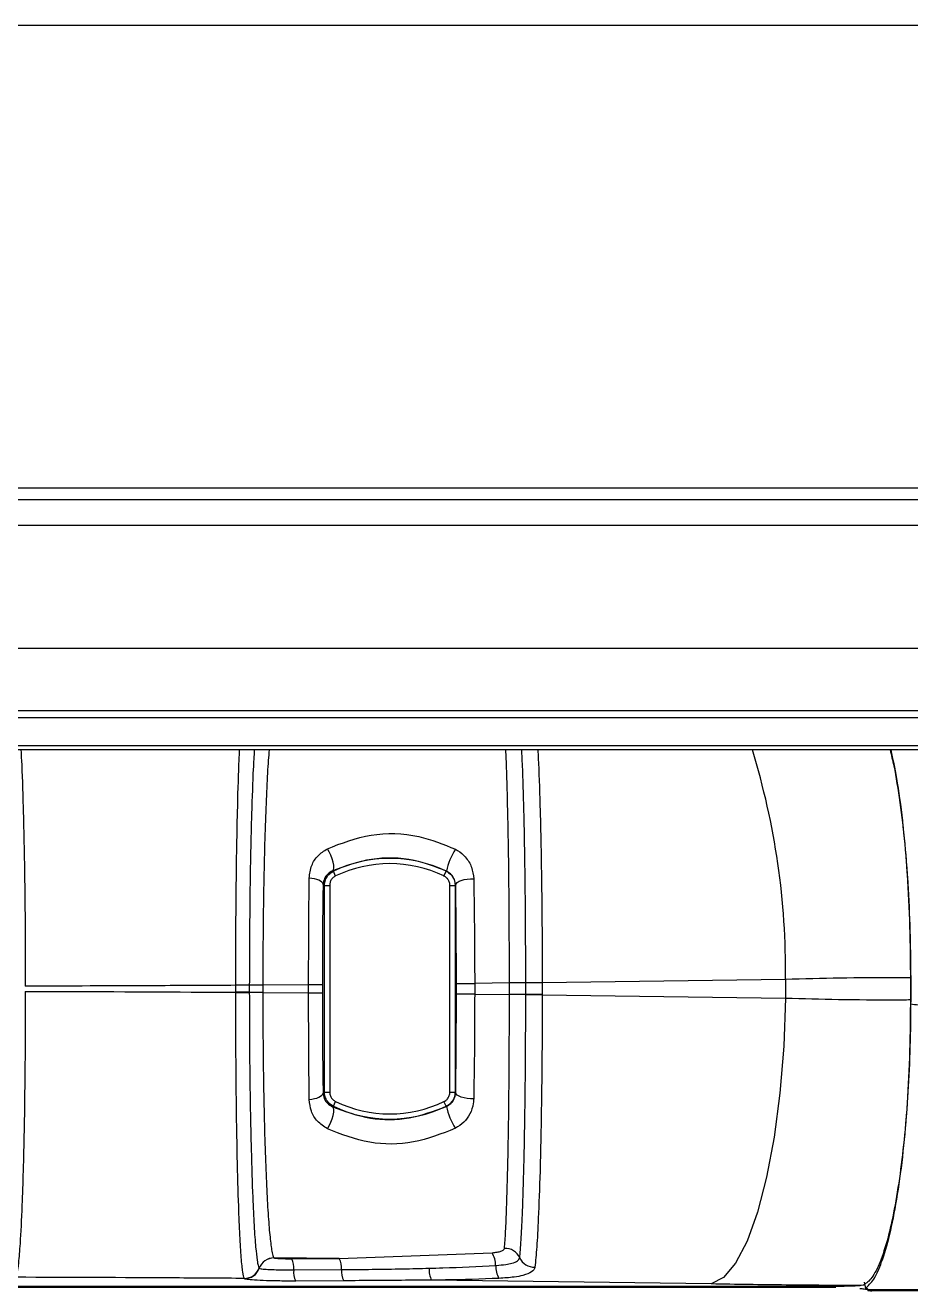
# Model space of a CAD drawing. Header units: millimetres. Extents: x 12 to 854, y 4 to 555.
# Drawn here: x 203.62 to 218.01, y 369.16 to 389.74 of the extents above; entities that cross this region are included whole.
import ezdxf

# ---------------------------------------------------------------- set-up
doc = ezdxf.new("R2010")
doc.units = ezdxf.units.MM

msp = doc.modelspace()

# ---------------------------------------------------------------- linework, layer by layer
at = {"color": 7, "linetype": 'Continuous', "lineweight": 25}
for p, q in [((155.863, 389.743), (246.287, 389.743)), ((245.525, 382.212), (156.625, 382.212)), ((202.387, 382.029), (222.199, 382.029)), ((222.199, 381.606), (202.387, 381.606)), ((201.752, 379.61), (222.833, 379.61)), ((245.228, 378.595), (156.921, 378.595)), ((241.573, 378.481), (160.576, 378.481)), ((225.137, 377.956), (177.012, 377.956)), ((182.025, 378.031), (220.125, 378.031)), ((208.661, 375.906), (208.624, 375.983)), ((210.422, 375.906), (210.458, 375.983)), ((210.458, 375.983), (210.462, 375.985)), ((208.48, 372.39), (208.48, 375.754)), ((208.48, 375.754), (208.565, 375.754)), ((208.565, 375.754), (208.565, 372.39)), ((210.518, 375.754), (210.602, 375.754)), ((210.518, 372.39), (210.518, 375.754)), ((210.602, 375.754), (210.602, 372.39)), ((211.751, 374.166), (211.751, 374.171)), ((215.973, 374.224), (212.019, 374.171)), ((212.019, 374.171), (212.019, 374.166)), ((215.973, 374.224), (215.973, 373.92)), ((218.008, 373.825), (218.008, 374.319)), ((218.008, 374.249), (218.008, 373.895)), ((207.037, 374.128), (207.037, 374.132)), ((207.037, 374.015), (207.037, 374.128)), ((207.258, 374.128), (207.037, 374.128)), ((207.037, 374.012), (207.037, 374.015)), ((207.258, 374.015), (207.037, 374.015)), ((207.477, 374.131), (207.258, 374.131)), ((207.258, 374.131), (207.258, 374.128)), ((207.258, 374.128), (207.258, 374.015)), ((207.258, 374.015), (207.258, 374.012)), ((207.477, 374.012), (207.258, 374.012)), ((208.222, 374.137), (207.477, 374.131)), ((207.477, 374.131), (207.477, 374.012)), ((207.477, 374.012), (208.222, 374.007)), ((208.445, 374.137), (208.222, 374.137)), ((208.222, 374.007), (208.222, 374.137)), ((208.222, 374.007), (208.445, 374.007)), ((208.445, 374.137), (208.445, 374.007)), ((210.624, 374.16), (210.921, 374.16)), ((210.624, 373.983), (210.624, 374.16)), ((210.921, 373.983), (210.624, 373.983)), ((211.486, 374.166), (210.921, 374.16)), ((210.921, 374.16), (210.921, 373.983)), ((210.921, 373.983), (211.486, 373.977)), ((211.751, 374.166), (211.486, 374.166)), ((211.486, 373.977), (211.486, 374.166)), ((211.751, 373.977), (211.486, 373.977)), ((212.019, 374.166), (211.751, 374.166)), ((211.751, 373.977), (211.751, 374.166)), ((211.751, 373.972), (211.751, 373.977)), ((212.019, 373.977), (211.751, 373.977)), ((212.019, 374.166), (212.019, 373.977)), ((212.019, 373.977), (212.019, 373.972)), ((212.019, 373.972), (215.973, 373.92)), ((208.48, 372.39), (208.565, 372.39)), ((210.518, 372.39), (210.602, 372.39)), ((208.624, 372.161), (208.609, 372.153)), ((208.624, 372.161), (208.661, 372.237)), ((210.458, 372.161), (210.422, 372.237)), ((208.72, 369.686), (207.659, 369.695)), ((207.659, 369.695), (207.659, 369.694)), ((207.948, 369.681), (208.72, 369.686)), ((208.72, 369.686), (211.207, 369.779)), ((207.419, 369.526), (207.42, 369.525)), ((207.98, 369.5), (208.756, 369.504)), ((207.18, 369.356), (207.18, 369.357)), ((208.792, 369.323), (208.012, 369.318)), ((214.765, 369.27), (210.221, 369.333)), ((217.24, 369.252), (217.204, 369.245)), ((217.242, 369.251), (217.24, 369.252)), ((217.254, 369.299), (217.273, 369.199)), ((222.291, 369.161), (217.378, 369.161))]:
    msp.add_line(p, q, dxfattribs=at)
at = {"color": 7, "linetype": 'Continuous', "lineweight": 25, "flags": 128}
for points in [[(208.609, 375.991), (208.624, 376.009), (208.632, 376.039), (208.631, 376.081), (208.623, 376.131), (208.607, 376.186), (208.584, 376.243), (208.557, 376.298), (208.526, 376.349)], [(208.457, 375.768), (208.451, 375.787), (208.438, 375.804), (208.417, 375.821), (208.389, 375.836), (208.356, 375.848), (208.318, 375.859), (208.275, 375.866), (208.231, 375.87)], [(208.609, 375.991), (208.614, 375.988), (208.624, 375.983)], [(210.612, 375.76), (210.62, 375.781), (210.638, 375.801), (210.667, 375.82), (210.704, 375.835), (210.749, 375.848), (210.799, 375.856), (210.852, 375.86), (210.905, 375.86)], [(208.48, 375.754), (208.467, 375.762), (208.457, 375.768)], [(210.612, 375.76), (210.61, 375.759), (210.602, 375.754)], [(212.019, 374.171), (211.98, 374.171), (211.941, 374.171), (211.902, 374.171), (211.865, 374.171), (211.831, 374.171), (211.8, 374.171), (211.773, 374.171), (211.751, 374.171)], [(212.019, 373.972), (211.98, 373.972), (211.941, 373.972), (211.902, 373.972), (211.865, 373.972), (211.831, 373.972), (211.8, 373.972), (211.773, 373.972), (211.751, 373.972)], [(215.973, 373.92), (215.944, 373.137), (215.881, 372.376), (215.788, 371.659), (215.665, 371.007), (215.517, 370.437), (215.348, 369.967), (215.163, 369.61), (214.967, 369.375), (214.765, 369.27)], [(208.231, 372.273), (208.275, 372.277), (208.318, 372.285), (208.356, 372.295), (208.389, 372.308), (208.417, 372.323), (208.438, 372.339), (208.451, 372.357), (208.457, 372.375)], [(208.457, 372.375), (208.467, 372.381), (208.48, 372.39)], [(210.602, 372.39), (210.61, 372.385), (210.612, 372.384)], [(210.905, 372.284), (210.852, 372.283), (210.799, 372.287), (210.749, 372.296), (210.704, 372.308), (210.667, 372.324), (210.638, 372.342), (210.62, 372.362), (210.612, 372.384)], [(208.526, 371.794), (208.557, 371.845), (208.584, 371.901), (208.607, 371.958), (208.623, 372.013), (208.631, 372.063), (208.632, 372.104), (208.624, 372.135), (208.609, 372.153)], [(210.462, 372.159), (210.459, 372.161), (210.458, 372.161)]]:
    msp.add_lwpolyline(points, dxfattribs=at)
at = {"color": 8, "linetype": 'Continuous', "lineweight": 25}
msp.add_arc((203.812, 374.373), 12.162, 359.2964, 17.1346, dxfattribs=at)
at = {"color": 7, "linetype": 'Continuous', "lineweight": 25}
for centre, radius, start, end in [((211.502, 375.769), 1.062, 147.3851, 168.3101), ((209.541, 374.072), 2.12, 64.3588, 115.6412), ((209.541, 374.072), 2.035, 64.3588, 115.6412), ((207.048, 246.045), 128.087, 89.90577, 90.00466), ((207.048, 502.099), 128.087, 269.99534, 270.09423), ((209.541, 374.072), 2.12, 244.3588, 295.6412), ((209.541, 374.072), 2.035, 244.3588, 295.6412), ((211.502, 372.374), 1.062, 191.6899, 212.6149), ((211.417, 369.592), 0.258, 23.8551, 92.443), ((207.659, 369.441), 0.254, 90.0338, 160.4387), ((207.659, 369.44), 0.254, 90.0338, 160.4387), ((207.61, 369.528), 0.371, 355.6903, 24.5115), ((208.417, 369.532), 0.339, 355.3761, 27.0419), ((210.792, 369.557), 0.47, 1.879, 28.1903), ((211.888, 369.801), 0.257, 204.1188, 272.8978), ((207.177, 369.615), 0.254, 270.0639, 340.5255), ((207.18, 369.611), 0.254, 270.0395, 340.4387), ((207.18, 369.61), 0.254, 270.0395, 340.4387), ((208.349, 369.472), 0.371, 175.6896, 204.5101), ((209.094, 369.477), 0.339, 175.3754, 207.0404), ((210.51, 369.495), 0.331, 174.7007, 209.3944), ((211.665, 369.558), 0.403, 177.9094, 209.1797)]:
    msp.add_arc(centre, radius, start, end, dxfattribs=at)
at = {"color": 8, "linetype": 'Continuous', "lineweight": 25}
for points, knots in [([(203.544, 377.956), (203.548, 377.9), (203.562, 377.652), (203.579, 377.113), (203.597, 376.381), (203.608, 375.661), (203.616, 374.898), (203.616, 374.375), (203.617, 374.114)], [0, 0, 0, 0, 0.07007, 0.308568, 0.48151, 0.654453, 0.827226, 1, 1, 1, 1]), ([(207.037, 374.132), (207.037, 374.137), (207.037, 374.402), (207.039, 374.927), (207.044, 375.683), (207.054, 376.398), (207.07, 377.126), (207.085, 377.659), (207.098, 377.903), (207.1, 377.956)], [0, 0, 0, 0, 0.003834, 0.175967, 0.348102, 0.521058, 0.694022, 0.933426, 1, 1, 1, 1]), ([(207.581, 377.956), (207.576, 377.902), (207.561, 377.74), (207.54, 377.353), (207.518, 376.817), (207.5, 376.201), (207.487, 375.527), (207.48, 374.891), (207.477, 374.422), (207.477, 374.194), (207.477, 374.131)], [0, 0, 0, 0, 0.079114, 0.236048, 0.391884, 0.547711, 0.701731, 0.855746, 0.960505, 1, 1, 1, 1]), ([(211.486, 374.166), (211.485, 374.407), (211.485, 374.889), (211.48, 375.592), (211.473, 376.254), (211.462, 376.859), (211.449, 377.385), (211.437, 377.748), (211.429, 377.909), (211.427, 377.956)], [0, 0, 0, 0, 0.155525, 0.311054, 0.466585, 0.622124, 0.778567, 0.93502, 1, 1, 1, 1]), ([(211.751, 374.171), (211.751, 374.422), (211.75, 374.922), (211.744, 375.654), (211.735, 376.347), (211.72, 377.055), (211.703, 377.607), (211.69, 377.874), (211.685, 377.956)], [0, 0, 0, 0, 0.165534, 0.331072, 0.498292, 0.665521, 0.896734, 1, 1, 1, 1]), ([(211.947, 377.956), (211.95, 377.91), (211.963, 377.67), (211.981, 377.143), (211.999, 376.413), (212.01, 375.698), (212.017, 374.944), (212.018, 374.429), (212.019, 374.171)], [0, 0, 0, 0, 0.057913, 0.301142, 0.476828, 0.652506, 0.826255, 1, 1, 1, 1]), ([(207.387, 369.659), (207.389, 369.641), (207.399, 369.56), (207.409, 369.543), (207.416, 369.53)], [0, 0, 0, 0, 0.2223507, 1, 1, 1, 1])]:
    msp.add_open_spline(points, degree=3, knots=knots, dxfattribs=at)
at = {"color": 7, "linetype": 'Continuous', "lineweight": 25}
for points, knots in [([(207.339, 377.956), (207.333, 377.856), (207.316, 377.574), (207.296, 377.005), (207.278, 376.304), (207.266, 375.563), (207.259, 374.824), (207.259, 374.323), (207.258, 374.131)], [0, 0, 0, 0, 0.123876, 0.348938, 0.509021, 0.673657, 0.875244, 1, 1, 1, 1]), ([(217.673, 377.956), (217.694, 377.871), (217.753, 377.629), (217.834, 377.112), (217.914, 376.442), (217.97, 375.7), (218.002, 374.962), (218.006, 374.472), (218.008, 374.249)], [0, 0, 0, 0, 0.102195, 0.28964, 0.477055, 0.661463, 0.845832, 1, 1, 1, 1]), ([(218.008, 374.319), (218.005, 374.611), (217.999, 375.197), (217.953, 376.041), (217.882, 376.82), (217.793, 377.474), (217.722, 377.808), (217.69, 377.956)], [0, 0, 0, 0, 0.207562, 0.416357, 0.623673, 0.8325, 1, 1, 1, 1]), ([(208.526, 376.349), (208.756, 376.439), (209.218, 376.619), (209.977, 376.599), (210.413, 376.421), (210.608, 376.342)], [0, 0, 0, 0, 0.3567134, 0.7132066, 1, 1, 1, 1]), ([(208.231, 375.87), (208.24, 375.941), (208.257, 376.076), (208.364, 376.244), (208.472, 376.314), (208.526, 376.349)], [0, 0, 0, 0, 0.361108, 0.683015, 1, 1, 1, 1]), ([(210.608, 376.342), (210.619, 376.336), (210.681, 376.303), (210.784, 376.212), (210.883, 376.051), (210.898, 375.924), (210.905, 375.86)], [0, 0, 0, 0, 0.0640655, 0.3364835, 0.6669161, 1, 1, 1, 1]), ([(210.462, 375.985), (210.289, 376.051), (209.899, 376.202), (209.226, 376.216), (208.815, 376.066), (208.609, 375.991)], [0, 0, 0, 0, 0.284345, 0.641443, 1, 1, 1, 1]), ([(208.222, 374.137), (208.222, 374.373), (208.223, 374.854), (208.227, 375.434), (208.23, 375.765), (208.231, 375.87)], [0, 0, 0, 0, 0.3981172, 0.8077808, 1, 1, 1, 1]), ([(208.609, 375.991), (208.582, 375.974), (208.526, 375.941), (208.473, 375.866), (208.462, 375.802), (208.457, 375.768)], [0, 0, 0, 0, 0.317984, 0.645839, 1, 1, 1, 1]), ([(208.48, 375.754), (208.483, 375.782), (208.488, 375.839), (208.532, 375.915), (208.582, 375.961), (208.616, 375.978), (208.624, 375.983)], [0, 0, 0, 0, 0.300217, 0.600458, 0.900612, 1, 1, 1, 1]), ([(208.661, 375.906), (208.655, 375.903), (208.633, 375.892), (208.599, 375.861), (208.57, 375.811), (208.567, 375.773), (208.565, 375.754)], [0, 0, 0, 0, 0.099395, 0.399547, 0.699775, 1, 1, 1, 1]), ([(210.518, 375.754), (210.518, 375.76), (210.517, 375.785), (210.504, 375.828), (210.471, 375.876), (210.438, 375.896), (210.422, 375.906)], [0, 0, 0, 0, 0.0993951, 0.3995468, 0.6997754, 1, 1, 1, 1]), ([(210.458, 375.983), (210.483, 375.968), (210.532, 375.938), (210.581, 375.866), (210.601, 375.801), (210.602, 375.763), (210.602, 375.754)], [0, 0, 0, 0, 0.300217, 0.600458, 0.900612, 1, 1, 1, 1]), ([(210.612, 375.76), (210.608, 375.79), (210.6, 375.848), (210.552, 375.922), (210.5, 375.966), (210.468, 375.982), (210.462, 375.985)], [0, 0, 0, 0, 0.34448, 0.67838, 0.940327, 1, 1, 1, 1]), ([(210.905, 375.86), (210.909, 375.637), (210.916, 375.185), (210.92, 374.605), (210.921, 374.26), (210.921, 374.16)], [0, 0, 0, 0, 0.407836, 0.827461, 1, 1, 1, 1]), ([(208.457, 375.768), (208.455, 375.669), (208.451, 375.364), (208.446, 374.818), (208.445, 374.366), (208.445, 374.137)], [0, 0, 0, 0, 0.192244, 0.590344, 1, 1, 1, 1]), ([(210.624, 374.16), (210.624, 374.255), (210.623, 374.572), (210.621, 375.119), (210.615, 375.544), (210.612, 375.76)], [0, 0, 0, 0, 0.172526, 0.580349, 1, 1, 1, 1]), ([(218.008, 374.249), (217.919, 374.249), (217.539, 374.251), (216.85, 374.247), (216.268, 374.232), (215.973, 374.224)], [0, 0, 0, 0, 0.131166, 0.559334, 1, 1, 1, 1]), ([(203.617, 374.03), (203.617, 374.026), (203.617, 373.761), (203.615, 373.233), (203.608, 372.47), (203.597, 371.753), (203.581, 371.101), (203.56, 370.461), (203.534, 369.95), (203.505, 369.599), (203.482, 369.429), (203.467, 369.393), (203.461, 369.38)], [0, 0, 0, 0, 0.001576, 0.11271, 0.223844, 0.334978, 0.446112, 0.55568, 0.708945, 0.820092, 0.931238, 1, 1, 1, 1]), ([(207.037, 374.128), (206.601, 374.126), (205.463, 374.119), (204.321, 374.116), (203.617, 374.114)], [0, 0, 0, 0, 0.383273, 1, 1, 1, 1]), ([(203.617, 374.03), (204.577, 374.027), (205.719, 374.023), (206.856, 374.016), (207.037, 374.015)], [0, 0, 0, 0, 0.840993, 1, 1, 1, 1]), ([(207.177, 369.361), (207.168, 369.387), (207.151, 369.441), (207.127, 369.684), (207.105, 370.044), (207.082, 370.577), (207.064, 371.243), (207.05, 372.007), (207.04, 372.896), (207.038, 373.585), (207.037, 374.012)], [0, 0, 0, 0, 0.111358, 0.222714, 0.334876, 0.447032, 0.59946, 0.709772, 0.82008, 1, 1, 1, 1]), ([(207.258, 374.012), (207.259, 373.604), (207.261, 372.948), (207.273, 372.096), (207.289, 371.363), (207.31, 370.721), (207.335, 370.207), (207.36, 369.848), (207.378, 369.721), (207.387, 369.659)], [0, 0, 0, 0, 0.202995, 0.325801, 0.452133, 0.624497, 0.749764, 0.878648, 1, 1, 1, 1]), ([(207.477, 374.012), (207.478, 373.771), (207.479, 373.289), (207.487, 372.587), (207.5, 371.925), (207.518, 371.321), (207.54, 370.793), (207.565, 370.351), (207.594, 370.013), (207.621, 369.808), (207.643, 369.72), (207.655, 369.701), (207.659, 369.695)], [0, 0, 0, 0, 0.109487, 0.218977, 0.328469, 0.437965, 0.548058, 0.658157, 0.76947, 0.880788, 0.959819, 1, 1, 1, 1]), ([(208.231, 372.273), (208.229, 372.494), (208.225, 372.943), (208.222, 373.535), (208.222, 373.893), (208.222, 374.007)], [0, 0, 0, 0, 0.398121, 0.807737, 1, 1, 1, 1]), ([(208.445, 374.007), (208.445, 373.899), (208.445, 373.569), (208.448, 373.012), (208.454, 372.59), (208.457, 372.375)], [0, 0, 0, 0, 0.192245, 0.590349, 1, 1, 1, 1]), ([(210.612, 372.384), (210.613, 372.471), (210.618, 372.766), (210.623, 373.3), (210.623, 373.753), (210.624, 373.983)], [0, 0, 0, 0, 0.1725247, 0.5803459, 1, 1, 1, 1]), ([(210.921, 373.983), (210.92, 373.746), (210.919, 373.264), (210.912, 372.696), (210.907, 372.377), (210.905, 372.284)], [0, 0, 0, 0, 0.4078324, 0.8274933, 1, 1, 1, 1]), ([(211.406, 369.849), (211.412, 369.934), (211.424, 370.103), (211.441, 370.498), (211.455, 370.987), (211.468, 371.563), (211.477, 372.208), (211.482, 372.829), (211.485, 373.424), (211.485, 373.784), (211.486, 373.977)], [0, 0, 0, 0, 0.134339, 0.26867, 0.403002, 0.537325, 0.670509, 0.803687, 0.894693, 1, 1, 1, 1]), ([(211.653, 369.696), (211.654, 369.705), (211.662, 369.793), (211.678, 370.013), (211.701, 370.487), (211.72, 371.098), (211.735, 371.812), (211.744, 372.502), (211.75, 373.229), (211.751, 373.725), (211.751, 373.972)], [0, 0, 0, 0, 0.014919, 0.150985, 0.287043, 0.471626, 0.605108, 0.738584, 0.869293, 1, 1, 1, 1]), ([(212.019, 373.972), (212.018, 373.718), (212.017, 373.208), (212.01, 372.458), (211.999, 371.747), (211.982, 371.008), (211.958, 370.366), (211.93, 369.849), (211.911, 369.646), (211.901, 369.544)], [0, 0, 0, 0, 0.130475, 0.260954, 0.394316, 0.527684, 0.712353, 0.856172, 1, 1, 1, 1]), ([(215.973, 373.92), (216.26, 373.912), (216.841, 373.897), (217.531, 373.892), (217.919, 373.894), (218.008, 373.895)], [0, 0, 0, 0, 0.428171, 0.868834, 1, 1, 1, 1]), ([(218.008, 373.895), (218.006, 373.64), (218.001, 373.129), (217.966, 372.387), (217.911, 371.688), (217.837, 371.044), (217.744, 370.475), (217.635, 369.989), (217.512, 369.613), (217.379, 369.349), (217.287, 369.284), (217.242, 369.251)], [0, 0, 0, 0, 0.108722, 0.217458, 0.326035, 0.434632, 0.546143, 0.657662, 0.772598, 0.887532, 1, 1, 1, 1]), ([(217.273, 369.199), (217.318, 369.241), (217.409, 369.324), (217.542, 369.622), (217.67, 370.052), (217.786, 370.632), (217.882, 371.32), (217.953, 372.102), (217.999, 372.945), (218.005, 373.532), (218.008, 373.825)], [0, 0, 0, 0, 0.115379, 0.231242, 0.359426, 0.487431, 0.615886, 0.743477, 0.872104, 1, 1, 1, 1]), ([(218.008, 373.825), (218.092, 373.816), (218.266, 373.797), (218.616, 373.636), (219.015, 373.3), (219.285, 372.974), (219.426, 372.805)], [0, 0, 0, 0, 0.1385954, 0.2872363, 0.6295287, 1, 1, 1, 1]), ([(208.457, 372.375), (208.461, 372.344), (208.471, 372.282), (208.522, 372.205), (208.58, 372.17), (208.609, 372.153)], [0, 0, 0, 0, 0.325409, 0.658811, 1, 1, 1, 1]), ([(208.624, 372.161), (208.599, 372.176), (208.55, 372.206), (208.501, 372.278), (208.482, 372.343), (208.48, 372.38), (208.48, 372.39)], [0, 0, 0, 0, 0.300217, 0.600458, 0.900612, 1, 1, 1, 1]), ([(208.565, 372.39), (208.565, 372.384), (208.566, 372.358), (208.579, 372.315), (208.612, 372.267), (208.644, 372.247), (208.661, 372.237)], [0, 0, 0, 0, 0.099395, 0.399547, 0.699775, 1, 1, 1, 1]), ([(210.422, 372.237), (210.427, 372.24), (210.45, 372.252), (210.483, 372.282), (210.512, 372.333), (210.516, 372.371), (210.518, 372.39)], [0, 0, 0, 0, 0.099395, 0.399547, 0.699775, 1, 1, 1, 1]), ([(210.602, 372.39), (210.6, 372.361), (210.594, 372.304), (210.55, 372.228), (210.5, 372.183), (210.467, 372.165), (210.458, 372.161)], [0, 0, 0, 0, 0.300217, 0.600458, 0.900612, 1, 1, 1, 1]), ([(210.462, 372.159), (210.487, 372.174), (210.537, 372.204), (210.585, 372.27), (210.608, 372.332), (210.611, 372.371), (210.612, 372.384)], [0, 0, 0, 0, 0.262583, 0.542941, 0.859163, 1, 1, 1, 1]), ([(208.526, 371.794), (208.469, 371.832), (208.356, 371.906), (208.255, 372.078), (208.239, 372.208), (208.231, 372.273)], [0, 0, 0, 0, 0.339645, 0.667371, 1, 1, 1, 1]), ([(208.609, 372.153), (208.809, 372.079), (209.196, 371.937), (209.863, 371.935), (210.263, 372.085), (210.462, 372.159)], [0, 0, 0, 0, 0.348305, 0.674783, 1, 1, 1, 1]), ([(210.905, 372.284), (210.904, 372.258), (210.898, 372.173), (210.852, 372.038), (210.754, 371.894), (210.656, 371.833), (210.608, 371.802)], [0, 0, 0, 0, 0.135954, 0.443123, 0.723591, 1, 1, 1, 1]), ([(210.608, 371.802), (210.384, 371.713), (209.937, 371.536), (209.184, 371.536), (208.749, 371.707), (208.526, 371.794)], [0, 0, 0, 0, 0.327756, 0.653482, 1, 1, 1, 1]), ([(211.207, 369.779), (211.234, 369.782), (211.287, 369.787), (211.351, 369.804), (211.396, 369.824), (211.403, 369.841), (211.406, 369.849)], [0, 0, 0, 0, 0.251308, 0.497836, 0.745623, 1, 1, 1, 1]), ([(207.659, 369.694), (207.663, 369.693), (207.671, 369.69), (207.717, 369.686), (207.784, 369.683), (207.864, 369.681), (207.92, 369.681), (207.948, 369.681)], [0, 0, 0, 0, 0.202072, 0.404151, 0.606106, 0.807799, 1, 1, 1, 1]), ([(211.262, 369.573), (211.266, 369.573), (211.324, 369.576), (211.42, 369.585), (211.54, 369.609), (211.63, 369.644), (211.645, 369.679), (211.653, 369.696)], [0, 0, 0, 0, 0.018051, 0.274477, 0.465502, 0.734502, 1, 1, 1, 1]), ([(207.416, 369.53), (207.417, 369.529), (207.418, 369.527), (207.419, 369.526), (207.419, 369.526)], [0, 0, 0, 0, 0.847648, 1, 1, 1, 1]), ([(207.42, 369.525), (207.426, 369.523), (207.439, 369.517), (207.524, 369.509), (207.651, 369.503), (207.8, 369.5), (207.909, 369.499), (207.966, 369.5), (207.977, 369.5), (207.98, 369.5)], [0, 0, 0, 0, 0.1850904, 0.3867403, 0.5980771, 0.788256, 0.9599288, 0.9900648, 1, 1, 1, 1]), ([(208.756, 369.504), (209.089, 369.507), (209.565, 369.512), (210.039, 369.523), (210.18, 369.526)], [0, 0, 0, 0, 0.7012452, 1, 1, 1, 1]), ([(210.18, 369.526), (210.254, 369.528), (210.616, 369.537), (210.976, 369.557), (211.262, 369.573)], [0, 0, 0, 0, 0.205409, 1, 1, 1, 1]), ([(211.901, 369.544), (211.901, 369.543), (211.897, 369.515), (211.858, 369.463), (211.731, 369.412), (211.547, 369.376), (211.4, 369.367), (211.313, 369.361)], [0, 0, 0, 0, 0.016038, 0.267825, 0.538744, 0.729564, 1, 1, 1, 1]), ([(207.177, 369.361), (206.803, 369.363), (205.568, 369.372), (204.327, 369.376), (203.461, 369.379)], [0, 0, 0, 0, 0.3025522, 1, 1, 1, 1]), ([(207.18, 369.357), (207.18, 369.357), (207.179, 369.358), (207.178, 369.359), (207.177, 369.361)], [0, 0, 0, 0, 0.152343, 1, 1, 1, 1]), ([(208.012, 369.318), (208.008, 369.318), (207.923, 369.318), (207.756, 369.318), (207.524, 369.323), (207.335, 369.332), (207.209, 369.344), (207.19, 369.352), (207.18, 369.356)], [0, 0, 0, 0, 0.009942, 0.211518, 0.401803, 0.613218, 0.814901, 1, 1, 1, 1]), ([(210.221, 369.333), (210.079, 369.332), (209.603, 369.328), (209.126, 369.325), (208.792, 369.323)], [0, 0, 0, 0, 0.298772, 1, 1, 1, 1]), ([(211.313, 369.361), (211.024, 369.35), (210.661, 369.337), (210.296, 369.333), (210.221, 369.333)], [0, 0, 0, 0, 0.7947919, 1, 1, 1, 1]), ([(217.204, 369.245), (216.796, 369.247), (215.972, 369.251), (215.17, 369.263), (214.765, 369.27)], [0, 0, 0, 0, 0.496123, 1, 1, 1, 1]), ([(217.204, 369.245), (217.197, 369.244), (217.165, 369.24), (217.081, 369.235), (216.935, 369.231), (216.825, 369.23), (216.771, 369.23)], [0, 0, 0, 0, 0.088314, 0.398003, 0.707413, 1, 1, 1, 1]), ([(216.793, 369.214), (214.177, 369.214), (208.941, 369.214), (201.077, 369.214), (193.211, 369.214), (187.975, 369.214), (185.356, 369.214)], [0, 0, 0, 0, 0.2498768, 0.5, 0.7498768, 1, 1, 1, 1]), ([(216.771, 369.23), (215.074, 369.23), (211.613, 369.23), (206.379, 369.229), (202.843, 369.229), (201.075, 369.229)], [0, 0, 0, 0, 0.324651, 0.66225, 1, 1, 1, 1]), ([(217.325, 369.171), (217.303, 369.176), (217.264, 369.185), (217.208, 369.19), (217.184, 369.192)], [0, 0, 0, 0, 0.574062, 1, 1, 1, 1]), ([(217.273, 369.199), (217.294, 369.191), (217.318, 369.181), (217.318, 369.176), (217.318, 369.175)], [0, 0, 0, 0, 0.882887, 1, 1, 1, 1]), ([(217.334, 369.164), (217.33, 369.167), (217.319, 369.174), (217.3, 369.199), (217.288, 369.216)], [0, 0, 0, 0, 0.3103648, 1, 1, 1, 1]), ([(217.318, 369.175), (217.317, 369.174), (217.316, 369.171), (217.313, 369.168), (217.313, 369.165), (217.317, 369.164), (217.328, 369.162), (217.34, 369.162), (217.358, 369.161), (217.371, 369.161), (217.378, 369.161)], [0, 0, 0, 0, 0.290061, 0.481792, 0.611179, 0.749074, 0.811037, 0.873663, 0.927618, 1, 1, 1, 1]), ([(219.838, 369.199), (219.696, 369.194), (219.399, 369.184), (218.882, 369.176), (218.175, 369.173), (217.653, 369.174), (217.318, 369.175)], [0, 0, 0, 0, 0.196372, 0.409624, 0.620611, 1, 1, 1, 1])]:
    msp.add_open_spline(points, degree=3, knots=knots, dxfattribs=at)

doc.saveas('drawing.dxf')
